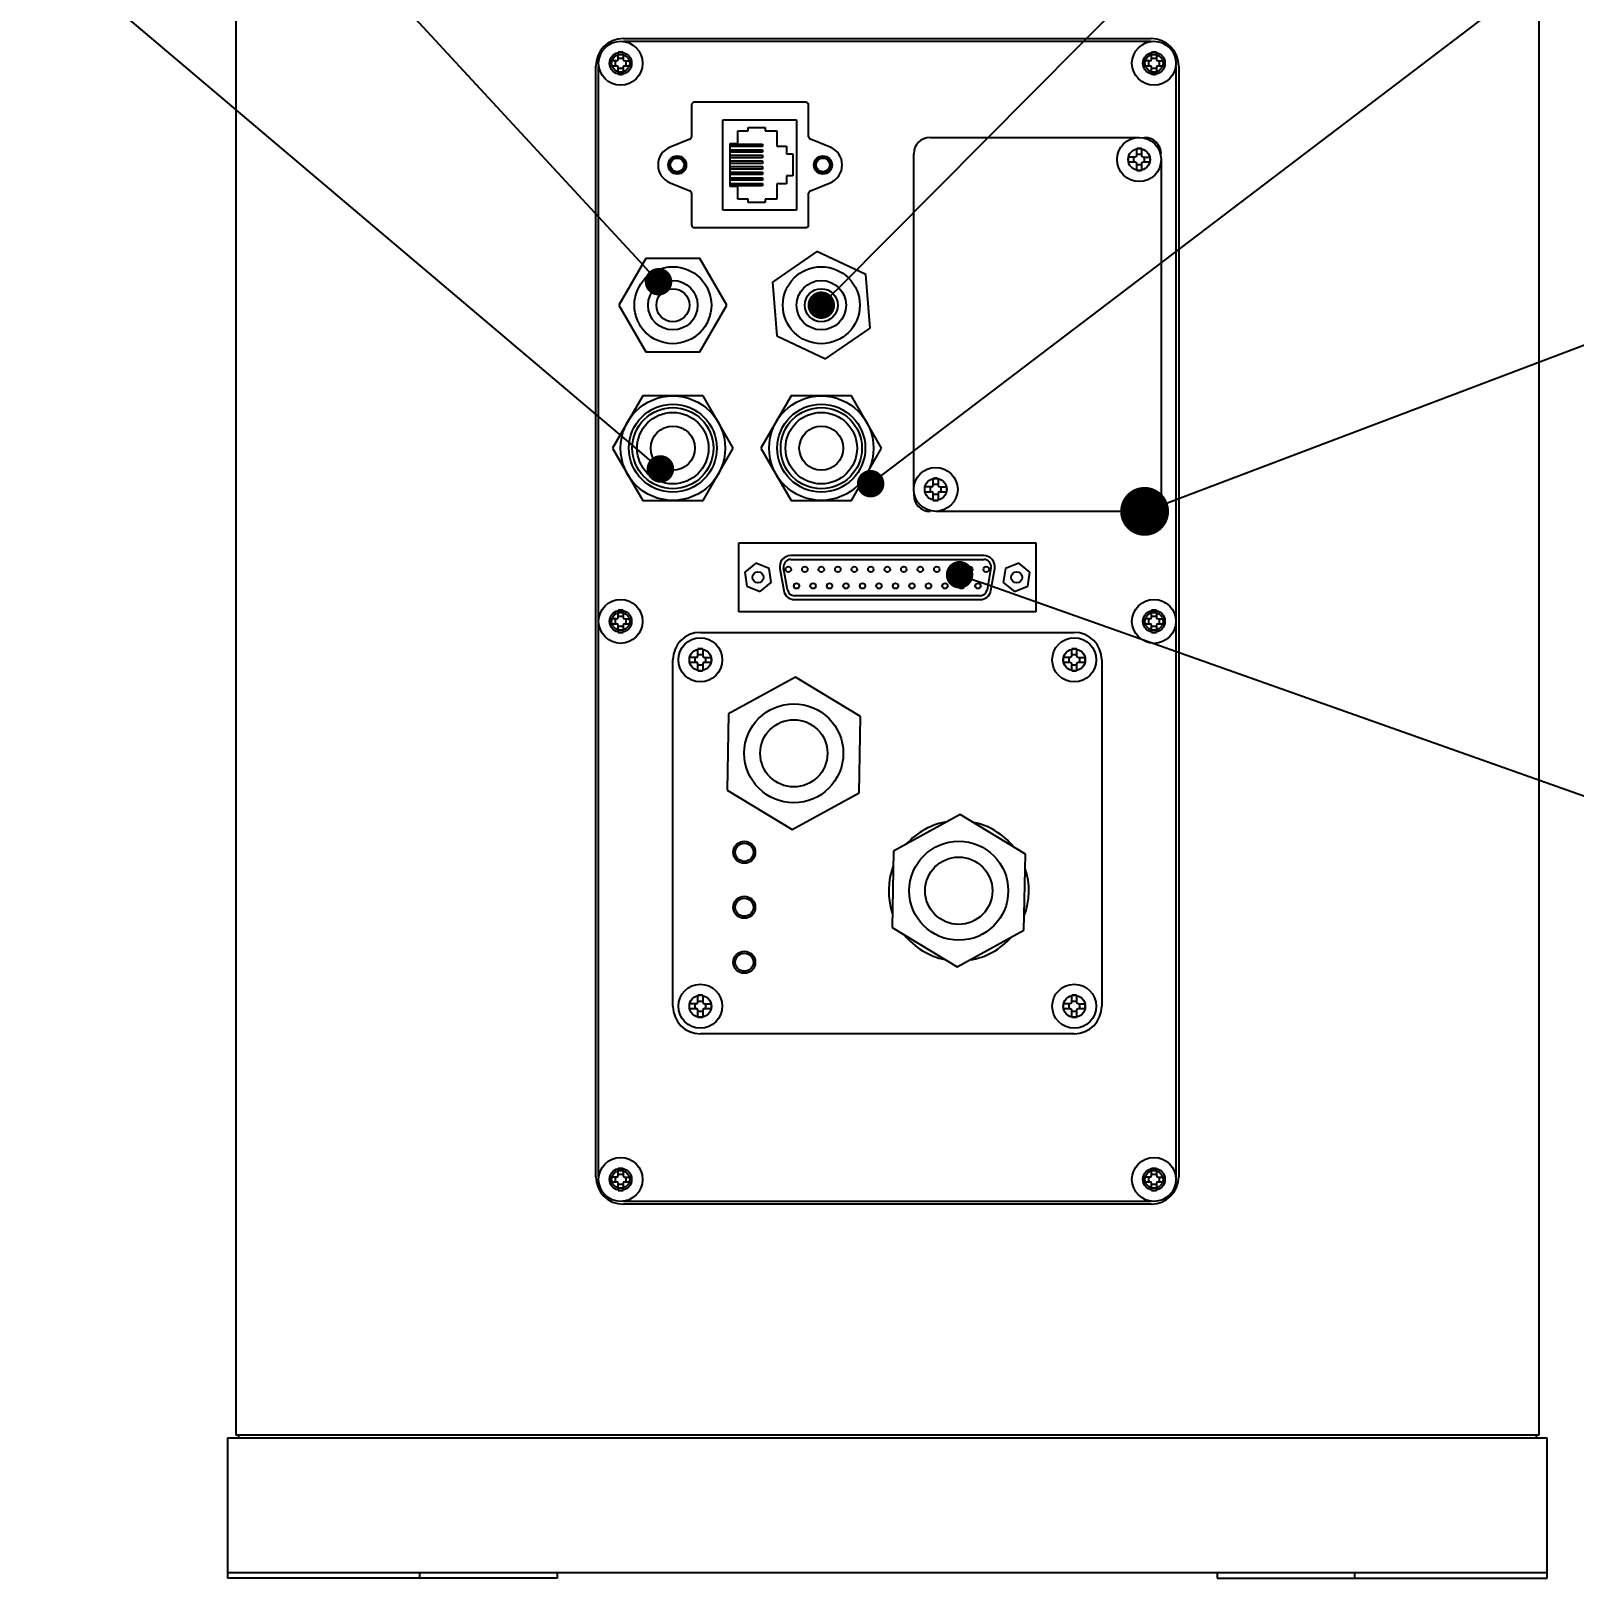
# Model space of a CAD drawing. Header units: millimetres. Extents: x 4086 to 8300, y 123 to 1549.
# Drawn here: x 7088.4 to 7151.5, y 324 to 387.3 of the extents above; entities that cross this region are included whole.
import ezdxf
from ezdxf import colors
from ezdxf.entities.mleader import LeaderData, LeaderLine
from ezdxf.math import Vec2, Vec3

# ---------------------------------------------------------------- set-up
doc = ezdxf.new("R2010")
doc.units = ezdxf.units.MM
doc.styles.get("Standard").update_dxf_attribs({"font": 'simsun.ttc'})

# ---------------------------------------------------------------- blocks, each defined once
blk = doc.blocks.new('_Dot')
at = {"color": 0, "linetype": 'ByBlock', "lineweight": -2}
blk.add_line((-0.5, 0), (-1, 0), dxfattribs=at)
at = {"color": 0, "linetype": 'ByBlock', "const_width": 0.5}
blk.add_lwpolyline([(-0.25, 0, 1), (0.25, 0, 1)], format="xyb", close=True, dxfattribs=at)

msp = doc.modelspace()

# ---------------------------------------------------------------- linework, layer by layer
at = {"color": 7, "linetype": 'Continuous'}
for p, q in [((7150.06018, 412.84548), (7150.06018, 329.82048)), ((7096.73518, 412.17048), (7096.73518, 329.82048)), ((7112.59768, 386.97048), (7134.19768, 386.97048)), ((7112.59768, 386.85798), (7134.19768, 386.85798)), ((7112.38618, 386.12448), (7112.38618, 386.40966)), ((7112.58418, 386.40966), (7112.58418, 386.12448)), ((7134.21118, 386.12448), (7134.21118, 386.40966)), ((7134.40918, 386.40966), (7134.40918, 386.12448)), ((7111.47268, 340.39548), (7111.47268, 385.84548)), ((7111.58518, 340.39548), (7111.58518, 385.84548)), ((7112.03254, 385.89195), (7112.03349, 385.85898)), ((7112.31868, 386.05698), (7112.03349, 386.05698)), ((7112.03349, 385.85898), (7112.31868, 385.85898)), ((7112.27207, 385.85898), (7112.27207, 386.05698)), ((7112.38618, 386.17109), (7112.58418, 386.17109)), ((7112.38618, 385.5063), (7112.38618, 385.79148)), ((7112.58418, 385.74487), (7112.38618, 385.74487)), ((7112.58418, 385.79148), (7112.58418, 385.5063)), ((7112.65168, 386.05698), (7112.93686, 386.05698)), ((7112.65168, 385.85898), (7112.93686, 385.85898)), ((7112.69829, 386.05698), (7112.69829, 385.85898)), ((7112.93782, 386.02401), (7112.93686, 386.05698)), ((7133.85754, 385.89195), (7133.85849, 385.85898)), ((7134.14368, 386.05698), (7133.85849, 386.05698)), ((7133.85849, 385.85898), (7134.14368, 385.85898)), ((7134.09707, 385.85898), (7134.09707, 386.05698)), ((7134.21118, 386.17109), (7134.40918, 386.17109)), ((7134.21118, 385.5063), (7134.21118, 385.79148)), ((7134.40918, 385.74487), (7134.21118, 385.74487)), ((7134.40918, 385.79148), (7134.40918, 385.5063)), ((7134.47668, 386.05698), (7134.76186, 386.05698)), ((7134.47668, 385.85898), (7134.76186, 385.85898)), ((7134.52329, 386.05698), (7134.52329, 385.85898)), ((7134.76282, 386.02401), (7134.76186, 386.05698)), ((7135.21018, 385.84548), (7135.21018, 340.39548)), ((7135.32268, 385.84548), (7135.32268, 340.39548)), ((7120.06768, 384.36048), (7115.50018, 384.36048)), ((7115.38768, 384.24798), (7115.38768, 382.95235)), ((7120.18018, 382.95235), (7120.18018, 384.24798)), ((7116.67018, 379.95048), (7116.67018, 383.64048)), ((7116.67018, 383.64048), (7119.68518, 383.64048)), ((7117.27768, 382.67298), (7117.27768, 383.19048)), ((7117.27768, 383.19048), (7117.70518, 383.19048)), ((7117.70518, 383.19048), (7117.70518, 383.32548)), ((7117.70518, 383.32548), (7118.40268, 383.32548)), ((7118.40268, 383.32548), (7118.40268, 383.19048)), ((7118.40268, 383.19048), (7118.87518, 383.19048)), ((7118.87518, 383.19048), (7118.87518, 382.57173)), ((7119.68518, 383.64048), (7119.68518, 379.95048)), ((7115.3168, 382.84783), (7114.51135, 382.52711)), ((7116.96268, 380.91798), (7116.96268, 382.67298)), ((7116.96268, 382.67298), (7117.27768, 382.67298)), ((7116.96268, 382.65048), (7118.2863, 382.65048)), ((7118.2863, 382.54698), (7116.96268, 382.54698)), ((7116.96268, 382.42098), (7118.2863, 382.42098)), ((7118.2863, 382.65048), (7118.2863, 382.54698)), ((7118.2863, 382.42098), (7118.2863, 382.31748)), ((7118.87518, 382.57173), (7119.28018, 382.57173)), ((7119.28018, 382.57173), (7119.28018, 382.24548)), ((7121.0565, 382.52711), (7120.25106, 382.84783)), ((7125.15268, 382.92048), (7133.70268, 382.92048)), ((7133.60368, 382.18698), (7133.60368, 382.47216)), ((7133.80168, 382.47216), (7133.80168, 382.18698)), ((7118.2863, 382.31748), (7116.96268, 382.31748)), ((7116.96268, 382.19148), (7118.2863, 382.19148)), ((7118.2863, 382.08798), (7116.96268, 382.08798)), ((7116.96268, 381.96198), (7118.2863, 381.96198)), ((7118.2863, 381.85848), (7116.96268, 381.85848)), ((7118.2863, 382.19148), (7118.2863, 382.08798)), ((7118.2863, 381.96198), (7118.2863, 381.85848)), ((7119.28018, 382.24548), (7119.52768, 382.24548)), ((7119.52768, 382.24548), (7119.52768, 381.34548)), ((7124.47768, 368.52048), (7124.47768, 382.24548)), ((7133.25004, 381.95445), (7133.25099, 381.92148)), ((7133.53618, 382.11948), (7133.25099, 382.11948)), ((7133.25099, 381.92148), (7133.53618, 381.92148)), ((7133.48957, 381.92148), (7133.48957, 382.11948)), ((7133.60368, 382.23359), (7133.80168, 382.23359)), ((7133.60368, 381.5688), (7133.60368, 381.85398)), ((7133.80168, 381.80737), (7133.60368, 381.80737)), ((7133.80168, 381.85398), (7133.80168, 381.5688)), ((7133.86918, 382.11948), (7134.15436, 382.11948)), ((7133.86918, 381.92148), (7134.15436, 381.92148)), ((7133.91579, 382.11948), (7133.91579, 381.92148)), ((7134.15532, 382.08651), (7134.15436, 382.11948)), ((7134.60268, 382.02048), (7134.60268, 368.29548)), ((7116.96268, 381.73248), (7118.2863, 381.73248)), ((7118.2863, 381.62898), (7116.96268, 381.62898)), ((7116.96268, 381.50298), (7118.2863, 381.50298)), ((7118.2863, 381.39948), (7116.96268, 381.39948)), ((7116.96268, 381.27348), (7118.2863, 381.27348)), ((7118.2863, 381.16998), (7116.96268, 381.16998)), ((7117.14268, 381.16998), (7117.14268, 381.27348)), ((7118.2863, 381.73248), (7118.2863, 381.62898)), ((7118.2863, 381.50298), (7118.2863, 381.39948)), ((7118.2863, 381.27348), (7118.2863, 381.16998)), ((7119.28018, 381.34548), (7119.28018, 381.01923)), ((7119.52768, 381.34548), (7119.28018, 381.34548)), ((7114.51135, 381.06385), (7115.3168, 380.74313)), ((7115.38768, 380.63861), (7115.38768, 379.34298)), ((7116.96268, 381.04398), (7118.2863, 381.04398)), ((7118.2863, 380.94048), (7116.96268, 380.94048)), ((7117.27768, 380.91798), (7116.96268, 380.91798)), ((7117.14268, 380.94048), (7117.14268, 381.04398)), ((7117.27768, 380.40048), (7117.27768, 380.91798)), ((7118.2863, 381.04398), (7118.2863, 380.94048)), ((7118.87518, 381.01923), (7118.87518, 380.40048)), ((7119.28018, 381.01923), (7118.87518, 381.01923)), ((7120.18018, 379.34298), (7120.18018, 380.63861)), ((7120.25106, 380.74313), (7121.0565, 381.06385)), ((7119.68518, 379.95048), (7116.67018, 379.95048)), ((7117.70518, 380.40048), (7117.27768, 380.40048)), ((7117.70518, 380.26548), (7117.70518, 380.40048)), ((7118.40268, 380.26548), (7117.70518, 380.26548)), ((7118.40268, 380.40048), (7118.40268, 380.26548)), ((7118.87518, 380.40048), (7118.40268, 380.40048)), ((7115.50018, 379.23048), (7120.06768, 379.23048)), ((7113.5185, 377.97048), (7112.41431, 376.05798)), ((7115.72686, 377.97048), (7113.5185, 377.97048)), ((7116.83104, 376.05798), (7115.72686, 377.97048)), ((7120.51928, 378.25913), (7118.70223, 377.00405)), ((7122.51473, 377.31305), (7120.51928, 378.25913)), ((7118.70223, 377.00405), (7118.88063, 374.80291)), ((7122.69313, 375.11191), (7122.51473, 377.31305)), ((7112.41431, 376.05798), (7113.5185, 374.14548)), ((7115.72686, 374.14548), (7116.83104, 376.05798)), ((7118.88063, 374.80291), (7120.87608, 373.85683)), ((7120.87608, 373.85683), (7122.69313, 375.11191)), ((7113.5185, 374.14548), (7115.72686, 374.14548)), ((7113.38859, 372.34548), (7112.15451, 370.20798)), ((7115.85677, 372.34548), (7113.38859, 372.34548)), ((7117.09085, 370.20798), (7115.85677, 372.34548)), ((7119.46359, 372.34548), (7118.22951, 370.20798)), ((7121.93177, 372.34548), (7119.46359, 372.34548)), ((7123.16585, 370.20798), (7121.93177, 372.34548)), ((7112.15451, 370.20798), (7113.38859, 368.07048)), ((7115.85677, 368.07048), (7117.09085, 370.20798)), ((7118.22951, 370.20798), (7119.46359, 368.07048)), ((7121.93177, 368.07048), (7123.16585, 370.20798)), ((7125.21118, 368.61948), (7124.92599, 368.61948)), ((7125.16457, 368.42148), (7125.16457, 368.61948)), ((7125.27868, 368.68698), (7125.27868, 368.97216)), ((7125.27868, 368.73359), (7125.47668, 368.73359)), ((7125.47668, 368.97216), (7125.47668, 368.68698)), ((7125.54418, 368.61948), (7125.82936, 368.61948)), ((7125.59079, 368.61948), (7125.59079, 368.42148)), ((7125.83032, 368.58651), (7125.82936, 368.61948)), ((7113.38859, 368.07048), (7115.85677, 368.07048)), ((7119.46359, 368.07048), (7121.93177, 368.07048)), ((7124.92504, 368.45445), (7124.92599, 368.42148)), ((7124.92599, 368.42148), (7125.21118, 368.42148)), ((7125.27868, 368.0688), (7125.27868, 368.35398)), ((7125.47668, 368.30737), (7125.27868, 368.30737)), ((7125.47668, 368.35398), (7125.47668, 368.0688)), ((7125.54418, 368.42148), (7125.82936, 368.42148)), ((7133.92768, 367.62048), (7125.37768, 367.62048)), ((7117.32268, 363.51423), (7117.32268, 366.32673)), ((7117.32268, 366.32673), (7129.47268, 366.32673)), ((7129.47268, 366.32673), (7129.47268, 363.51423)), ((7118.0214, 365.49938), (7117.5622, 365.13694)), ((7118.56488, 365.28292), (7118.0214, 365.49938)), ((7119.3139, 364.40881), (7119.1564, 365.30881)), ((7127.35084, 365.80923), (7119.44452, 365.80923)), ((7119.44452, 365.65173), (7127.35084, 365.65173)), ((7127.63896, 365.30881), (7127.48146, 364.40881)), ((7128.77396, 365.49938), (7128.23048, 365.28292)), ((7129.23316, 365.13694), (7128.77396, 365.49938)), ((7117.5622, 365.13694), (7117.64648, 364.55805)), ((7118.18996, 364.34158), (7118.64916, 364.70402)), ((7118.64916, 364.70402), (7118.56488, 365.28292)), ((7119.00125, 365.28166), (7119.15875, 364.38166)), ((7127.6366, 364.38166), (7127.7941, 365.28166)), ((7128.23048, 365.28292), (7128.1462, 364.70402)), ((7128.1462, 364.70402), (7128.6054, 364.34158)), ((7129.14888, 364.55805), (7129.23316, 365.13694)), ((7117.64648, 364.55805), (7118.18996, 364.34158)), ((7127.19334, 364.16673), (7119.60202, 364.16673)), ((7128.6054, 364.34158), (7129.14888, 364.55805)), ((7112.38618, 363.28698), (7112.38618, 363.57216)), ((7112.58418, 363.57216), (7112.58418, 363.28698)), ((7129.47268, 363.51423), (7117.32268, 363.51423)), ((7119.60202, 364.00923), (7127.19334, 364.00923)), ((7134.21118, 363.28698), (7134.21118, 363.57216)), ((7134.40918, 363.57216), (7134.40918, 363.28698)), ((7112.03254, 363.05445), (7112.03349, 363.02148)), ((7112.31868, 363.21948), (7112.03349, 363.21948)), ((7112.03349, 363.02148), (7112.31868, 363.02148)), ((7112.27207, 363.02148), (7112.27207, 363.21948)), ((7112.38618, 363.33359), (7112.58418, 363.33359)), ((7112.38618, 362.6688), (7112.38618, 362.95398)), ((7112.58418, 362.90737), (7112.38618, 362.90737)), ((7112.58418, 362.95398), (7112.58418, 362.6688)), ((7112.65168, 363.21948), (7112.93686, 363.21948)), ((7112.65168, 363.02148), (7112.93686, 363.02148)), ((7112.69829, 363.21948), (7112.69829, 363.02148)), ((7112.93782, 363.18651), (7112.93686, 363.21948)), ((7133.85754, 363.05445), (7133.85849, 363.02148)), ((7134.14368, 363.21948), (7133.85849, 363.21948)), ((7133.85849, 363.02148), (7134.14368, 363.02148)), ((7134.09707, 363.02148), (7134.09707, 363.21948)), ((7134.21118, 363.33359), (7134.40918, 363.33359)), ((7134.21118, 362.6688), (7134.21118, 362.95398)), ((7134.40918, 362.90737), (7134.21118, 362.90737)), ((7134.40918, 362.95398), (7134.40918, 362.6688)), ((7134.47668, 363.21948), (7134.76186, 363.21948)), ((7134.47668, 363.02148), (7134.76186, 363.02148)), ((7134.52329, 363.21948), (7134.52329, 363.02148)), ((7134.76282, 363.18651), (7134.76186, 363.21948)), ((7115.74768, 362.67048), (7131.04768, 362.67048)), ((7114.62268, 347.37048), (7114.62268, 361.54548)), ((7115.58118, 361.64448), (7115.29599, 361.64448)), ((7115.53457, 361.44648), (7115.53457, 361.64448)), ((7115.64868, 361.71198), (7115.64868, 361.99716)), ((7115.64868, 361.75859), (7115.84668, 361.75859)), ((7115.84668, 361.99716), (7115.84668, 361.71198)), ((7115.91418, 361.64448), (7116.19936, 361.64448)), ((7115.96079, 361.64448), (7115.96079, 361.44648)), ((7116.20032, 361.61151), (7116.19936, 361.64448)), ((7130.88118, 361.64448), (7130.59599, 361.64448)), ((7130.83457, 361.44648), (7130.83457, 361.64448)), ((7130.94868, 361.71198), (7130.94868, 361.99716)), ((7130.94868, 361.75859), (7131.14668, 361.75859)), ((7131.14668, 361.99716), (7131.14668, 361.71198)), ((7131.21418, 361.64448), (7131.49936, 361.64448)), ((7131.26079, 361.64448), (7131.26079, 361.44648)), ((7131.50032, 361.61151), (7131.49936, 361.64448)), ((7132.17268, 361.54548), (7132.17268, 347.37048)), ((7115.29504, 361.47945), (7115.29599, 361.44648)), ((7115.29599, 361.44648), (7115.58118, 361.44648)), ((7115.64868, 361.0938), (7115.64868, 361.37898)), ((7115.84668, 361.33237), (7115.64868, 361.33237)), ((7115.84668, 361.37898), (7115.84668, 361.0938)), ((7115.91418, 361.44648), (7116.19936, 361.44648)), ((7130.59504, 361.47945), (7130.59599, 361.44648)), ((7130.59599, 361.44648), (7130.88118, 361.44648)), ((7130.94868, 361.0938), (7130.94868, 361.37898)), ((7131.14668, 361.33237), (7130.94868, 361.33237)), ((7131.14668, 361.37898), (7131.14668, 361.0938)), ((7131.21418, 361.44648), (7131.49936, 361.44648)), ((7119.63622, 360.83752), (7116.90501, 359.33403)), ((7122.30389, 359.22398), (7119.63622, 360.83752)), ((7116.90501, 359.33403), (7116.84147, 356.21698)), ((7122.24035, 356.10693), (7122.30389, 359.22398)), ((7116.84147, 356.21698), (7119.50914, 354.60344)), ((7119.50914, 354.60344), (7122.24035, 356.10693)), ((7126.38622, 355.21252), (7123.65501, 353.70903)), ((7129.05389, 353.59898), (7126.38622, 355.21252)), ((7123.65501, 353.70903), (7123.59147, 350.59198)), ((7128.99035, 350.48193), (7129.05389, 353.59898)), ((7123.59147, 350.59198), (7126.25914, 348.97844)), ((7126.25914, 348.97844), (7128.99035, 350.48193)), ((7115.64868, 347.53698), (7115.64868, 347.82216)), ((7115.64868, 347.58359), (7115.84668, 347.58359)), ((7115.84668, 347.82216), (7115.84668, 347.53698)), ((7130.94868, 347.53698), (7130.94868, 347.82216)), ((7130.94868, 347.58359), (7131.14668, 347.58359)), ((7131.14668, 347.82216), (7131.14668, 347.53698)), ((7115.29504, 347.30445), (7115.29599, 347.27148)), ((7115.58118, 347.46948), (7115.29599, 347.46948)), ((7115.29599, 347.27148), (7115.58118, 347.27148)), ((7115.53457, 347.27148), (7115.53457, 347.46948)), ((7115.64868, 346.9188), (7115.64868, 347.20398)), ((7115.84668, 347.15737), (7115.64868, 347.15737)), ((7115.84668, 347.20398), (7115.84668, 346.9188)), ((7115.91418, 347.46948), (7116.19936, 347.46948)), ((7115.91418, 347.27148), (7116.19936, 347.27148)), ((7115.96079, 347.46948), (7115.96079, 347.27148)), ((7116.20032, 347.43651), (7116.19936, 347.46948)), ((7130.59504, 347.30445), (7130.59599, 347.27148)), ((7130.88118, 347.46948), (7130.59599, 347.46948)), ((7130.59599, 347.27148), (7130.88118, 347.27148)), ((7130.83457, 347.27148), (7130.83457, 347.46948)), ((7130.94868, 346.9188), (7130.94868, 347.20398)), ((7131.14668, 347.15737), (7130.94868, 347.15737)), ((7131.14668, 347.20398), (7131.14668, 346.9188)), ((7131.21418, 347.46948), (7131.49936, 347.46948)), ((7131.21418, 347.27148), (7131.49936, 347.27148)), ((7131.26079, 347.46948), (7131.26079, 347.27148)), ((7131.50032, 347.43651), (7131.49936, 347.46948)), ((7131.04768, 346.24548), (7115.74768, 346.24548)), ((7112.38618, 340.44948), (7112.38618, 340.73466)), ((7112.58418, 340.73466), (7112.58418, 340.44948)), ((7134.21118, 340.44948), (7134.21118, 340.73466)), ((7134.40918, 340.73466), (7134.40918, 340.44948)), ((7112.03254, 340.21695), (7112.03349, 340.18398)), ((7112.31868, 340.38198), (7112.03349, 340.38198)), ((7112.03349, 340.18398), (7112.31868, 340.18398)), ((7112.27207, 340.18398), (7112.27207, 340.38198)), ((7112.38618, 340.49609), (7112.58418, 340.49609)), ((7112.38618, 339.8313), (7112.38618, 340.11648)), ((7112.58418, 340.06987), (7112.38618, 340.06987)), ((7112.58418, 340.11648), (7112.58418, 339.8313)), ((7112.65168, 340.38198), (7112.93686, 340.38198)), ((7112.65168, 340.18398), (7112.93686, 340.18398)), ((7112.69829, 340.38198), (7112.69829, 340.18398)), ((7112.93782, 340.34901), (7112.93686, 340.38198)), ((7133.85754, 340.21695), (7133.85849, 340.18398)), ((7134.14368, 340.38198), (7133.85849, 340.38198)), ((7133.85849, 340.18398), (7134.14368, 340.18398)), ((7134.09707, 340.18398), (7134.09707, 340.38198)), ((7134.21118, 340.49609), (7134.40918, 340.49609)), ((7134.21118, 339.8313), (7134.21118, 340.11648)), ((7134.40918, 340.06987), (7134.21118, 340.06987)), ((7134.40918, 340.11648), (7134.40918, 339.8313)), ((7134.47668, 340.38198), (7134.76186, 340.38198)), ((7134.47668, 340.18398), (7134.76186, 340.18398)), ((7134.52329, 340.38198), (7134.52329, 340.18398)), ((7134.76282, 340.34901), (7134.76186, 340.38198)), ((7134.19768, 339.38298), (7112.59768, 339.38298)), ((7134.19768, 339.27048), (7112.59768, 339.27048)), ((7096.39768, 329.70798), (7150.39768, 329.70798)), ((7096.39768, 329.70798), (7096.39768, 323.97048)), ((7150.05963, 329.82048), (7096.73573, 329.82048)), ((7096.84768, 329.82048), (7096.84768, 329.70798)), ((7149.94768, 329.82048), (7149.94768, 329.70798)), ((7150.39768, 323.97048), (7150.39768, 329.70798)), ((7096.39768, 324.19548), (7150.39768, 324.19548)), ((7104.27268, 323.97048), (7104.27268, 324.19548)), ((7109.89768, 323.97048), (7109.89768, 324.19548)), ((7136.89768, 324.19548), (7136.89768, 323.97048)), ((7142.52268, 324.19548), (7142.52268, 323.97048)), ((7109.89768, 323.97048), (7096.39768, 323.97048)), ((7136.89768, 323.97048), (7150.39768, 323.97048))]:
    msp.add_line(p, q, dxfattribs=at)
for points in [[(7112.11393, 385.95798), (7112.15182, 386.12136), (7112.2545, 386.24885), (7112.40117, 386.31958), (7112.56625, 386.32025), (7112.71371, 386.25054), (7112.81808, 386.12229), (7112.85643, 385.95798)], [(7112.58418, 386.40966), (7112.5182, 386.41119), (7112.45216, 386.41119), (7112.38618, 386.40966)], [(7133.93893, 385.95798), (7133.97682, 386.12136), (7134.0795, 386.24885), (7134.22617, 386.31958), (7134.39125, 386.32025), (7134.53871, 386.25054), (7134.64308, 386.12229), (7134.68143, 385.95798)], [(7134.40918, 386.40966), (7134.3432, 386.41119), (7134.27716, 386.41119), (7134.21118, 386.40966)], [(7112.03349, 386.05698), (7112.03254, 386.02401), (7112.03197, 385.991), (7112.03178, 385.95798)], [(7112.03178, 385.95798), (7112.03197, 385.92496), (7112.03254, 385.89195)], [(7112.85643, 385.95798), (7112.81854, 385.79461), (7112.71586, 385.66711), (7112.56919, 385.59638), (7112.40411, 385.59571), (7112.25665, 385.66542), (7112.15228, 385.79367), (7112.11393, 385.95798)], [(7112.93686, 385.85898), (7112.93782, 385.89195), (7112.93839, 385.92496), (7112.93858, 385.95798)], [(7112.93858, 385.95798), (7112.93839, 385.991), (7112.93782, 386.02401)], [(7133.85849, 386.05698), (7133.85754, 386.02401), (7133.85697, 385.991), (7133.85678, 385.95798)], [(7133.85678, 385.95798), (7133.85697, 385.92496), (7133.85754, 385.89195)], [(7134.68143, 385.95798), (7134.64354, 385.79461), (7134.54086, 385.66711), (7134.39419, 385.59638), (7134.22911, 385.59571), (7134.08165, 385.66542), (7133.97728, 385.79367), (7133.93893, 385.95798)], [(7134.76186, 385.85898), (7134.76282, 385.89195), (7134.76339, 385.92496), (7134.76358, 385.95798)], [(7134.76358, 385.95798), (7134.76339, 385.991), (7134.76282, 386.02401)], [(7112.38618, 385.5063), (7112.45216, 385.50477), (7112.5182, 385.50477), (7112.58418, 385.5063)], [(7134.21118, 385.5063), (7134.27716, 385.50477), (7134.3432, 385.50477), (7134.40918, 385.5063)], [(7133.80168, 382.47216), (7133.7357, 382.47369), (7133.66966, 382.47369), (7133.60368, 382.47216)], [(7133.25099, 382.11948), (7133.25004, 382.08651), (7133.24947, 382.0535), (7133.24928, 382.02048)], [(7133.24928, 382.02048), (7133.24947, 381.98746), (7133.25004, 381.95445)], [(7134.15436, 381.92148), (7134.15532, 381.95445), (7134.15589, 381.98746), (7134.15608, 382.02048)], [(7134.15608, 382.02048), (7134.15589, 382.0535), (7134.15532, 382.08651)], [(7133.60368, 381.5688), (7133.66966, 381.56727), (7133.7357, 381.56727), (7133.80168, 381.5688)], [(7124.92599, 368.61948), (7124.92504, 368.58651), (7124.92447, 368.5535), (7124.92428, 368.52048)], [(7124.92428, 368.52048), (7124.92447, 368.48746), (7124.92504, 368.45445)], [(7125.47668, 368.97216), (7125.4107, 368.97369), (7125.34466, 368.97369), (7125.27868, 368.97216)], [(7125.82936, 368.42148), (7125.83032, 368.45445), (7125.83089, 368.48746), (7125.83108, 368.52048)], [(7125.83108, 368.52048), (7125.83089, 368.5535), (7125.83032, 368.58651)], [(7125.27868, 368.0688), (7125.34466, 368.06727), (7125.4107, 368.06727), (7125.47668, 368.0688)], [(7112.11393, 363.12048), (7112.15182, 363.28386), (7112.2545, 363.41135), (7112.40117, 363.48208), (7112.56625, 363.48275), (7112.71371, 363.41304), (7112.81808, 363.28479), (7112.85643, 363.12048)], [(7112.58418, 363.57216), (7112.5182, 363.57369), (7112.45216, 363.57369), (7112.38618, 363.57216)], [(7133.93893, 363.12048), (7133.97682, 363.28386), (7134.0795, 363.41135), (7134.22617, 363.48208), (7134.39125, 363.48275), (7134.53871, 363.41304), (7134.64308, 363.28479), (7134.68143, 363.12048)], [(7134.40918, 363.57216), (7134.3432, 363.57369), (7134.27716, 363.57369), (7134.21118, 363.57216)], [(7112.03349, 363.21948), (7112.03254, 363.18651), (7112.03197, 363.1535), (7112.03178, 363.12048)], [(7112.03178, 363.12048), (7112.03197, 363.08746), (7112.03254, 363.05445)], [(7112.85643, 363.12048), (7112.81854, 362.95711), (7112.71586, 362.82961), (7112.56919, 362.75888), (7112.40411, 362.75821), (7112.25665, 362.82792), (7112.15228, 362.95617), (7112.11393, 363.12048)], [(7112.93686, 363.02148), (7112.93782, 363.05445), (7112.93839, 363.08746), (7112.93858, 363.12048)], [(7112.93858, 363.12048), (7112.93839, 363.1535), (7112.93782, 363.18651)], [(7133.85849, 363.21948), (7133.85754, 363.18651), (7133.85697, 363.1535), (7133.85678, 363.12048)], [(7133.85678, 363.12048), (7133.85697, 363.08746), (7133.85754, 363.05445)], [(7134.68143, 363.12048), (7134.64354, 362.95711), (7134.54086, 362.82961), (7134.39419, 362.75888), (7134.22911, 362.75821), (7134.08165, 362.82792), (7133.97728, 362.95617), (7133.93893, 363.12048)], [(7134.76186, 363.02148), (7134.76282, 363.05445), (7134.76339, 363.08746), (7134.76358, 363.12048)], [(7134.76358, 363.12048), (7134.76339, 363.1535), (7134.76282, 363.18651)], [(7112.38618, 362.6688), (7112.45216, 362.66727), (7112.5182, 362.66727), (7112.58418, 362.6688)], [(7134.21118, 362.6688), (7134.27716, 362.66727), (7134.3432, 362.66727), (7134.40918, 362.6688)], [(7115.29599, 361.64448), (7115.29504, 361.61151), (7115.29447, 361.5785), (7115.29428, 361.54548)], [(7115.29428, 361.54548), (7115.29447, 361.51246), (7115.29504, 361.47945)], [(7115.84668, 361.99716), (7115.7807, 361.99869), (7115.71466, 361.99869), (7115.64868, 361.99716)], [(7116.19936, 361.44648), (7116.20032, 361.47945), (7116.20089, 361.51246), (7116.20108, 361.54548)], [(7116.20108, 361.54548), (7116.20089, 361.5785), (7116.20032, 361.61151)], [(7130.59599, 361.64448), (7130.59504, 361.61151), (7130.59447, 361.5785), (7130.59428, 361.54548)], [(7130.59428, 361.54548), (7130.59447, 361.51246), (7130.59504, 361.47945)], [(7131.14668, 361.99716), (7131.0807, 361.99869), (7131.01466, 361.99869), (7130.94868, 361.99716)], [(7131.49936, 361.44648), (7131.50032, 361.47945), (7131.50089, 361.51246), (7131.50108, 361.54548)], [(7131.50108, 361.54548), (7131.50089, 361.5785), (7131.50032, 361.61151)], [(7115.64868, 361.0938), (7115.71466, 361.09227), (7115.7807, 361.09227), (7115.84668, 361.0938)], [(7130.94868, 361.0938), (7131.01466, 361.09227), (7131.0807, 361.09227), (7131.14668, 361.0938)], [(7115.84668, 347.82216), (7115.7807, 347.82369), (7115.71466, 347.82369), (7115.64868, 347.82216)], [(7131.14668, 347.82216), (7131.0807, 347.82369), (7131.01466, 347.82369), (7130.94868, 347.82216)], [(7115.29599, 347.46948), (7115.29504, 347.43651), (7115.29447, 347.4035), (7115.29428, 347.37048)], [(7115.29428, 347.37048), (7115.29447, 347.33746), (7115.29504, 347.30445)], [(7116.19936, 347.27148), (7116.20032, 347.30445), (7116.20089, 347.33746), (7116.20108, 347.37048)], [(7116.20108, 347.37048), (7116.20089, 347.4035), (7116.20032, 347.43651)], [(7130.59599, 347.46948), (7130.59504, 347.43651), (7130.59447, 347.4035), (7130.59428, 347.37048)], [(7130.59428, 347.37048), (7130.59447, 347.33746), (7130.59504, 347.30445)], [(7131.49936, 347.27148), (7131.50032, 347.30445), (7131.50089, 347.33746), (7131.50108, 347.37048)], [(7131.50108, 347.37048), (7131.50089, 347.4035), (7131.50032, 347.43651)], [(7115.64868, 346.9188), (7115.71466, 346.91727), (7115.7807, 346.91727), (7115.84668, 346.9188)], [(7130.94868, 346.9188), (7131.01466, 346.91727), (7131.0807, 346.91727), (7131.14668, 346.9188)], [(7112.11393, 340.28298), (7112.15182, 340.44636), (7112.2545, 340.57385), (7112.40117, 340.64458), (7112.56625, 340.64525), (7112.71371, 340.57554), (7112.81808, 340.44729), (7112.85643, 340.28298)], [(7112.58418, 340.73466), (7112.5182, 340.73619), (7112.45216, 340.73619), (7112.38618, 340.73466)], [(7133.93893, 340.28298), (7133.97682, 340.44636), (7134.0795, 340.57385), (7134.22617, 340.64458), (7134.39125, 340.64525), (7134.53871, 340.57554), (7134.64308, 340.44729), (7134.68143, 340.28298)], [(7134.40918, 340.73466), (7134.3432, 340.73619), (7134.27716, 340.73619), (7134.21118, 340.73466)], [(7112.03349, 340.38198), (7112.03254, 340.34901), (7112.03197, 340.316), (7112.03178, 340.28298)], [(7112.03178, 340.28298), (7112.03197, 340.24996), (7112.03254, 340.21695)], [(7112.85643, 340.28298), (7112.81854, 340.11961), (7112.71586, 339.99211), (7112.56919, 339.92138), (7112.40411, 339.92071), (7112.25665, 339.99042), (7112.15228, 340.11867), (7112.11393, 340.28298)], [(7112.93686, 340.18398), (7112.93782, 340.21695), (7112.93839, 340.24996), (7112.93858, 340.28298)], [(7112.93858, 340.28298), (7112.93839, 340.316), (7112.93782, 340.34901)], [(7133.85849, 340.38198), (7133.85754, 340.34901), (7133.85697, 340.316), (7133.85678, 340.28298)], [(7133.85678, 340.28298), (7133.85697, 340.24996), (7133.85754, 340.21695)], [(7134.68143, 340.28298), (7134.64354, 340.11961), (7134.54086, 339.99211), (7134.39419, 339.92138), (7134.22911, 339.92071), (7134.08165, 339.99042), (7133.97728, 340.11867), (7133.93893, 340.28298)], [(7134.76186, 340.18398), (7134.76282, 340.21695), (7134.76339, 340.24996), (7134.76358, 340.28298)], [(7134.76358, 340.28298), (7134.76339, 340.316), (7134.76282, 340.34901)], [(7112.38618, 339.8313), (7112.45216, 339.82977), (7112.5182, 339.82977), (7112.58418, 339.8313)], [(7134.21118, 339.8313), (7134.27716, 339.82977), (7134.3432, 339.82977), (7134.40918, 339.8313)]]:
    msp.add_lwpolyline(points, dxfattribs=at)
for centre, radius in [((7112.48518, 385.95798), 0.9), ((7134.31018, 385.95798), 0.9), ((7112.48518, 385.95798), 0.45), ((7134.31018, 385.95798), 0.45), ((7133.70268, 382.02048), 0.9), ((7133.70268, 382.02048), 0.45), ((7114.80268, 381.79548), 0.37125), ((7114.80268, 381.79548), 0.3375), ((7114.80268, 381.79548), 0.28125), ((7120.76518, 381.79548), 0.37125), ((7120.76518, 381.79548), 0.3375), ((7120.76518, 381.79548), 0.28125), ((7114.62268, 376.05798), 1.575), ((7120.69768, 376.05798), 1.575), ((7114.62268, 376.05798), 1.0125), ((7114.62268, 376.05798), 0.675), ((7120.69768, 376.05798), 1.0125), ((7120.69768, 376.05798), 0.675), ((7114.62268, 370.20798), 2.1375), ((7120.69768, 370.20798), 2.1375), ((7114.62268, 370.20798), 1.8), ((7114.62268, 370.20798), 1.66196), ((7114.62268, 370.20798), 1.4625), ((7120.69768, 370.20798), 1.8), ((7120.69768, 370.20798), 1.66196), ((7120.69768, 370.20798), 1.4625), ((7114.62268, 370.20798), 0.9), ((7120.69768, 370.20798), 0.9), ((7125.37768, 368.52048), 0.9), ((7125.37768, 368.52048), 0.45), ((7119.34768, 365.24673), 0.1125), ((7120.02268, 365.24673), 0.1125), ((7120.69768, 365.24673), 0.1125), ((7121.37268, 365.24673), 0.1125), ((7122.04768, 365.24673), 0.1125), ((7122.72268, 365.24673), 0.1125), ((7123.39768, 365.24673), 0.1125), ((7124.07268, 365.24673), 0.1125), ((7124.74768, 365.24673), 0.1125), ((7125.42268, 365.24673), 0.1125), ((7126.09768, 365.24673), 0.1125), ((7126.77268, 365.24673), 0.1125), ((7127.44768, 365.24673), 0.1125), ((7118.10568, 364.92048), 0.225), ((7119.68518, 364.57173), 0.1125), ((7120.36018, 364.57173), 0.1125), ((7121.03518, 364.57173), 0.1125), ((7121.71018, 364.57173), 0.1125), ((7122.38518, 364.57173), 0.1125), ((7123.06018, 364.57173), 0.1125), ((7123.73518, 364.57173), 0.1125), ((7124.41018, 364.57173), 0.1125), ((7125.08518, 364.57173), 0.1125), ((7125.76018, 364.57173), 0.1125), ((7126.43518, 364.57173), 0.1125), ((7127.11018, 364.57173), 0.1125), ((7128.68968, 364.92048), 0.225), ((7112.48518, 363.12048), 0.9), ((7112.48518, 363.12048), 0.45), ((7134.31018, 363.12048), 0.9), ((7134.31018, 363.12048), 0.45), ((7115.74768, 361.54548), 0.9), ((7131.04768, 361.54548), 0.9), ((7115.74768, 361.54548), 0.45), ((7131.04768, 361.54548), 0.45), ((7119.57268, 357.72048), 2.025), ((7119.57268, 357.72048), 1.37548), ((7117.54768, 353.67048), 0.45), ((7117.54768, 353.67048), 0.37125), ((7126.32268, 352.09548), 2.025), ((7126.32268, 352.09548), 1.37548), ((7117.54768, 351.42048), 0.45), ((7117.54768, 351.42048), 0.37125), ((7117.54768, 349.17048), 0.45), ((7117.54768, 349.17048), 0.37125), ((7115.74768, 347.37048), 0.9), ((7131.04768, 347.37048), 0.9), ((7115.74768, 347.37048), 0.45), ((7131.04768, 347.37048), 0.45), ((7112.48518, 340.28298), 0.9), ((7112.48518, 340.28298), 0.45), ((7134.31018, 340.28298), 0.9), ((7134.31018, 340.28298), 0.45)]:
    msp.add_circle(centre, radius, dxfattribs=at)
for centre, radius, start, end in [((7112.59768, 385.84548), 1.125, 90, 180), ((7134.19768, 385.84548), 1.125, 0, 90), ((7112.31868, 386.12448), 0.0675, 270, 0), ((7112.31868, 385.79148), 0.0675, 0, 90), ((7112.65168, 386.12448), 0.0675, 180, 270), ((7112.65168, 385.79148), 0.0675, 90, 180), ((7134.14368, 386.12448), 0.0675, 270, 0), ((7134.14368, 385.79148), 0.0675, 0, 90), ((7134.47668, 386.12448), 0.0675, 180, 270), ((7134.47668, 385.79148), 0.0675, 90, 180), ((7115.50018, 384.24798), 0.1125, 90, 180), ((7120.06768, 384.24798), 0.1125, 0, 90), ((7114.80268, 381.79548), 0.7875, 111.7117514, 248.2882486), ((7115.27518, 382.95235), 0.1125, 291.7117514, 0), ((7120.29268, 382.95235), 0.1125, 180, 248.2882486), ((7120.76518, 381.79548), 0.7875, 291.7117514, 68.2882486), ((7125.15268, 382.24548), 0.675, 90, 180), ((7133.92768, 382.24548), 0.675, 0, 90), ((7133.53618, 382.18698), 0.0675, 270, 0), ((7133.53618, 381.85398), 0.0675, 0, 90), ((7133.86918, 382.18698), 0.0675, 180, 270), ((7133.86918, 381.85398), 0.0675, 90, 180), ((7115.27518, 380.63861), 0.1125, 0, 68.2882486), ((7120.29268, 380.63861), 0.1125, 111.7117514, 180), ((7115.50018, 379.34298), 0.1125, 180, 270), ((7120.06768, 379.34298), 0.1125, 270, 0), ((7125.21118, 368.68698), 0.0675, 270, 0), ((7125.54418, 368.68698), 0.0675, 180, 270), ((7125.15268, 368.29548), 0.675, 180, 270), ((7125.21118, 368.35398), 0.0675, 0, 90), ((7125.54418, 368.35398), 0.0675, 90, 180), ((7133.92768, 368.29548), 0.675, 270, 0), ((7119.44452, 365.35923), 0.45, 90, 189.9262455), ((7119.44452, 365.35923), 0.2925, 89.9997339, 189.9270358), ((7127.35084, 365.35923), 0.45, 350.0737545, 90), ((7127.35084, 365.35923), 0.2925, 350.0729641, 90.0002662), ((7119.60202, 364.45923), 0.45, 189.9262455, 270), ((7119.60202, 364.45923), 0.2925, 189.9260663, 270.0001792), ((7127.19334, 364.45923), 0.2925, 269.9998207, 350.0739338), ((7127.19334, 364.45923), 0.45, 270, 350.0737545), ((7112.31868, 363.28698), 0.0675, 270, 0), ((7112.31868, 362.95398), 0.0675, 0, 90), ((7112.65168, 363.28698), 0.0675, 180, 270), ((7112.65168, 362.95398), 0.0675, 90, 180), ((7134.14368, 363.28698), 0.0675, 270, 0), ((7134.14368, 362.95398), 0.0675, 0, 90), ((7134.47668, 363.28698), 0.0675, 180, 270), ((7134.47668, 362.95398), 0.0675, 90, 180), ((7115.74768, 361.54548), 1.125, 90, 180), ((7131.04768, 361.54548), 1.125, 0, 90), ((7115.58118, 361.71198), 0.0675, 270, 0), ((7115.91418, 361.71198), 0.0675, 180, 270), ((7130.88118, 361.71198), 0.0675, 270, 0), ((7131.21418, 361.71198), 0.0675, 180, 270), ((7115.58118, 361.37898), 0.0675, 0, 90), ((7115.91418, 361.37898), 0.0675, 90, 180), ((7130.88118, 361.37898), 0.0675, 0, 90), ((7131.21418, 361.37898), 0.0675, 90, 180), ((7126.32268, 352.09548), 2.86875, 99.0823438, 138.5821893), ((7126.32268, 352.09548), 2.86875, 39.0823438, 78.5821893), ((7126.32268, 352.09548), 2.86875, 159.0823438, 198.5821893), ((7126.32268, 352.09548), 2.86875, 339.0823438, 18.5821893), ((7126.32268, 352.09548), 2.86875, 219.0823438, 258.5821893), ((7126.32268, 352.09548), 2.86875, 279.0823438, 318.5821893), ((7115.74768, 347.37048), 1.125, 180, 270), ((7115.58118, 347.53698), 0.0675, 270, 0), ((7115.58118, 347.20398), 0.0675, 0, 90), ((7115.91418, 347.53698), 0.0675, 180, 270), ((7115.91418, 347.20398), 0.0675, 90, 180), ((7130.88118, 347.53698), 0.0675, 270, 0), ((7130.88118, 347.20398), 0.0675, 0, 90), ((7131.04768, 347.37048), 1.125, 270, 0), ((7131.21418, 347.53698), 0.0675, 180, 270), ((7131.21418, 347.20398), 0.0675, 90, 180), ((7112.59768, 340.39548), 1.125, 180, 270), ((7112.31868, 340.44948), 0.0675, 270, 0), ((7112.31868, 340.11648), 0.0675, 0, 90), ((7112.65168, 340.44948), 0.0675, 180, 270), ((7112.65168, 340.11648), 0.0675, 90, 180), ((7134.14368, 340.44948), 0.0675, 270, 0), ((7134.14368, 340.11648), 0.0675, 0, 90), ((7134.19768, 340.39548), 1.125, 270, 0), ((7134.47668, 340.44948), 0.0675, 180, 270), ((7134.47668, 340.11648), 0.0675, 90, 180)]:
    msp.add_arc(centre, radius, start, end, dxfattribs=at)

# ---------------------------------------------------------------- leaders
ml = msp.add_multileader_mtext('Standard')
ml.set_content('{\\fSource Han Sans CN Normal|b0|i0|c134|p34;\\C7;user air duct }%%C6（{\\fSource Han Sans CN Normal|b0|i0|c134|p34;grey}）', color=256)
ml.set_leader_properties()
ml.set_arrow_properties(name='DOT')
ml.build(insert=Vec2(0, 0))
ml.multileader.update_dxf_attribs({"text_left_attachment_type": 5, "text_right_attachment_type": 6, "dogleg_length": 0.36, "arrow_head_size": 1.125})
ctx = ml.context
ctx.base_point, ctx.char_height, ctx.arrow_head_size, ctx.landing_gap_size, ctx.plane_origin = Vec3(7162.58502, 417.38262), 7, 1.125, 0.2025, Vec3(7017.59335, 426.97406)
ctx.left_attachment, ctx.right_attachment = 5, 6
notes = []
notes.append((ctx, [(1, (1, 1, 0), (7161.77502, 417.38262), (1, 0), 0.81, [(0, [(7120.69768, 376.05798)], 0, [])])]))
ctx.mtext.insert, ctx.mtext.flow_direction = Vec3(7162.78752, 427.44769), 5
ml = msp.add_multileader_mtext('Standard')
ml.set_content('{\\fSource Han Sans CN Normal|b0|i0|c134|p34;\\C7;user air duct }%%C6（{\\fSource Han Sans CN Normal|b0|i0|c134|p34;blue}）', color=256)
ml.set_leader_properties()
ml.set_arrow_properties(name='DOT')
ml.build(insert=Vec2(0, 0))
ml.multileader.update_dxf_attribs({"text_left_attachment_type": 5, "text_right_attachment_type": 6, "dogleg_length": 0.36, "arrow_head_size": 1.125})
ctx = ml.context
ctx.base_point, ctx.char_height, ctx.arrow_head_size, ctx.landing_gap_size, ctx.plane_origin = Vec3(6977.40435, 415.23588), 7, 1.125, 0.2025, Vec3(6917.27766, 414.81031)
ctx.left_attachment, ctx.right_attachment, ctx.text_align_type = 5, 6, 2
notes.append((ctx, [(1, (1, 1, 0), (7078.70763, 415.23588), (-1, 0), 0.81, [(0, [(7114.03711, 377.01667)], 0, [])])]))
ctx.mtext.insert, ctx.mtext.alignment, ctx.mtext.flow_direction = Vec3(7077.69513, 423.25264), 3, 5
ml = msp.add_multileader_mtext('Standard')
ml.set_content('{\\fSource Han Sans CN Normal|b0|i0|c134|p34;\\C7;user air duct }%%C8（{\\fSource Han Sans CN Normal|b0|i0|c134|p34;grey}）', color=256)
ml.set_leader_properties()
ml.set_arrow_properties(name='DOT')
ml.build(insert=Vec2(0, 0))
ml.multileader.update_dxf_attribs({"text_left_attachment_type": 5, "text_right_attachment_type": 6, "dogleg_length": 0.36, "arrow_head_size": 1.125})
ctx = ml.context
ctx.base_point, ctx.char_height, ctx.arrow_head_size, ctx.landing_gap_size, ctx.plane_origin = Vec3(7162.8828, 398.6709), 7, 1.125, 0.2025, Vec3(6925.95688, 406.54602)
ctx.left_attachment, ctx.right_attachment = 5, 6
notes.append((ctx, [(1, (1, 1, 0), (7162.0728, 398.6709), (1, 0), 0.81, [(0, [(7122.71633, 368.75238)], 0, [])])]))
ctx.mtext.insert, ctx.mtext.flow_direction = Vec3(7163.0853, 408.73598), 5
ml = msp.add_multileader_mtext('Standard')
ml.set_content('{\\fSource Han Sans CN Normal|b0|i0|c134|p34;\\C7;user air duct }%%C8（{\\fSource Han Sans CN Normal|b0|i0|c134|p34;blue}）', color=256)
ml.set_leader_properties()
ml.set_arrow_properties(name='DOT')
ml.build(insert=Vec2(0, 0))
ml.multileader.update_dxf_attribs({"text_left_attachment_type": 5, "text_right_attachment_type": 6, "dogleg_length": 0.36, "arrow_head_size": 1.125})
ctx = ml.context
ctx.base_point, ctx.char_height, ctx.arrow_head_size, ctx.landing_gap_size, ctx.plane_origin = Vec3(6977.48048, 399.2751), 7, 1.125, 0.2025, Vec3(6917.35379, 407.15022)
ctx.left_attachment, ctx.right_attachment, ctx.text_align_type = 5, 6, 2
notes.append((ctx, [(1, (1, 1, 0), (7078.78376, 399.2751), (-1, 0), 0.81, [(0, [(7114.11324, 369.35658)], 0, [])])]))
ctx.mtext.insert, ctx.mtext.alignment, ctx.mtext.flow_direction = Vec3(7077.77126, 407.29186), 3, 5
ml = msp.add_multileader_mtext('Standard')
ml.set_content('{\\fSource Han Sans CN Normal|b0|i0|c134|p34;\\C256;battery}')
ml.set_leader_properties()
ml.set_arrow_properties(name='DOT')
ml.build(insert=Vec2(0, 0))
ml.multileader.update_dxf_attribs({"text_left_attachment_type": 6, "text_right_attachment_type": 5, "dogleg_length": 0.36, "arrow_head_size": 2})
ctx = ml.context
ctx.base_point, ctx.char_height, ctx.arrow_head_size, ctx.plane_origin = Vec3(7162.02719, 378.12568), 7, 2, Vec3(7133.92768, 367.62048)
ctx.left_attachment, ctx.right_attachment = 6, 5
notes.append((ctx, [(0, (1, 1, 0), (7161.66719, 378.12568), (1, 0), 0.36, [(0, [(7133.92768, 367.62048)], 0, [])])]))
ctx.mtext.insert = Vec3(7164.02719, 387.99293)
ml = msp.add_multileader_mtext('Standard')
ml.set_content('DB25', color=256)
ml.set_leader_properties()
ml.set_arrow_properties(name='DOT')
ml.build(insert=Vec2(0, 0))
ml.multileader.update_dxf_attribs({"text_left_attachment_type": 5, "text_right_attachment_type": 6, "dogleg_length": 0.36, "arrow_head_size": 1.125})
ctx = ml.context
ctx.base_point, ctx.char_height, ctx.arrow_head_size, ctx.landing_gap_size, ctx.plane_origin = Vec3(7167.1635, 352.98208), 7, 1.125, 0.2025, Vec3(7149.16797, 362.28921)
ctx.left_attachment, ctx.right_attachment, ctx.attachment_type = 5, 6, 2
notes.append((ctx, [(1, (1, 1, 0), (7160.33596, 352.98208), (1, 0), 6.82754, [(0, [(7126.35526, 365.02654)], 0, [])])]))
ctx.mtext.insert, ctx.mtext.flow_direction = Vec3(7167.366, 361.38208), 5
for ctx, leaders in notes:
    for number, flags, end, landing, length, lines in leaders:
        leader = LeaderData()
        leader.index, (leader.has_last_leader_line, leader.has_dogleg_vector, leader.attachment_direction) = number, flags
        leader.last_leader_point, leader.dogleg_vector, leader.dogleg_length = Vec3(end), Vec3(landing), length
        for number, points, colour, breaks in lines:
            line = LeaderLine()
            line.index, line.vertices, line.color, line.breaks = number, Vec3.list(points), colors.encode_raw_color(colour), breaks
            leader.lines.append(line)
        ctx.leaders.append(leader)

doc.saveas('drawing.dxf')
